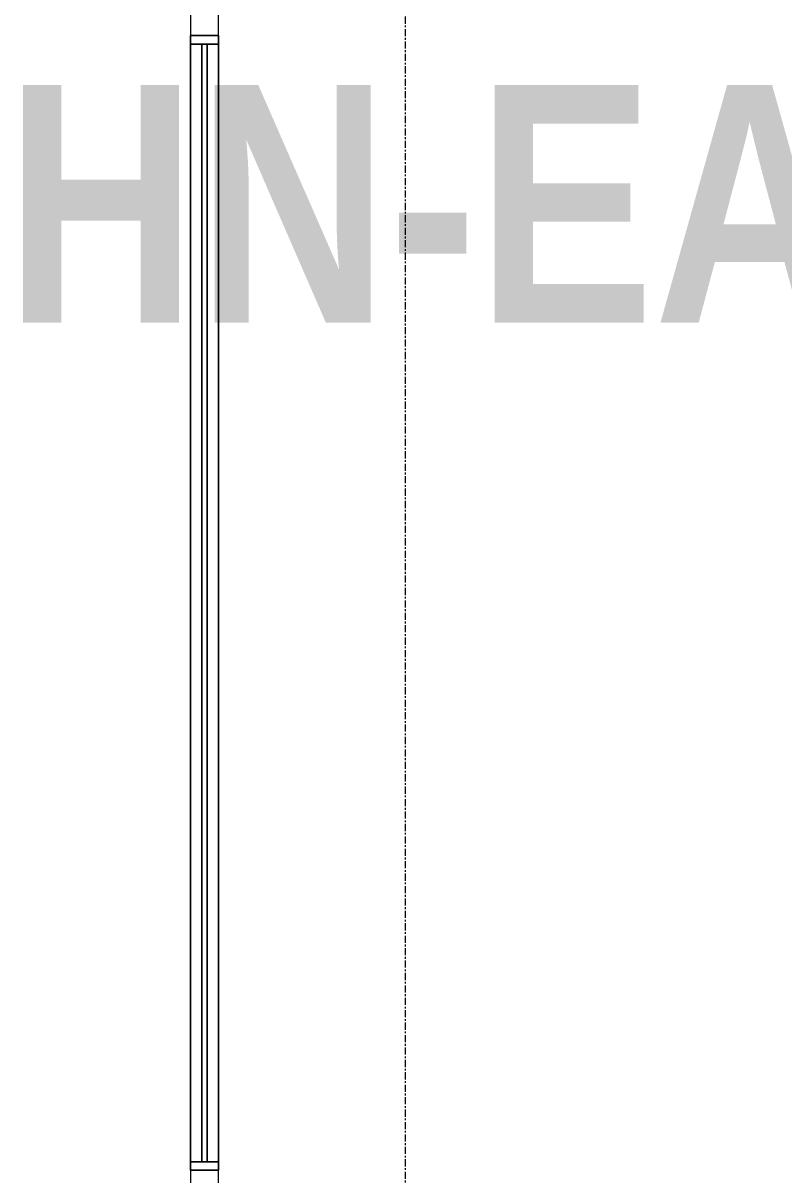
# Model space of a CAD drawing. Header units: millimetres. Extents: x -22227 to 20164, y 15335 to 61747.
# Drawn here: x -5183 to -3821, y 53698 to 55759 of the extents above; entities that cross this region are included whole.
import ezdxf

# ---------------------------------------------------------------- set-up
doc = ezdxf.new("R2010")
doc.units = ezdxf.units.MM
doc.linetypes.add('Grid Line', pattern=[22.225, 12.7, -3.175, 3.175, -3.175])
doc.layers.add('A-GLAZ', color=7, linetype='Continuous', lineweight=9, true_color=0x00007f)
for name, color, linetype, lineweight in [('A-WALL', 7, 'Continuous', 9), ('G-ANNO-TEXT', 7, 'Continuous', 9), ('S-GRID', 7, 'Continuous', 9)]:
    doc.layers.add(name, color=color, linetype=linetype, lineweight=lineweight)
doc.styles.add('Arial_B', font='arialbd.ttf', dxfattribs={"width": 0.8, "height": 425})

# ---------------------------------------------------------------- blocks, each defined once
blk = doc.blocks.new('AK_OViewTuongPanel - 2000x1200-V16-MẶT BẰNG BỐ TRÍ THIẾT BỊ')
at = {"layer": 'A-GLAZ', "color": 9, "true_color": 0xaaaad4}
for p, q in [((-1015, 25), (-1015, -25)), ((-1000, 25), (-1015, 25)), ((-1000, -25), (-1000, 25)), ((1000, 25), (-1000, 25)), ((1015, 25), (1000, 25)), ((1000, 25), (1000, -25)), ((1015, -25), (1015, 25)), ((1000, 5), (-1000, 5)), ((-1000, 5), (-1000, -5)), ((1000, -5), (1000, 5)), ((-1000, -5), (1000, -5)), ((-1015, -25), (-1000, -25)), ((-1000, -25), (1000, -25)), ((1000, -25), (1015, -25))]:
    blk.add_line(p, q, dxfattribs=at)
at = {"layer": 'A-GLAZ', "color": 7, "true_color": 0xececf5}
for p, q in [((-1015, -25), (-1015, 25)), ((1015, 25), (1015, -25)), ((-1000, -5), (-1000, 5)), ((-1000, 5), (-1000, -5)), ((1000, 5), (1000, -5)), ((1000, -5), (1000, 5))]:
    blk.add_line(p, q, dxfattribs=at)
at = {"layer": 'A-GLAZ', "color": 254, "true_color": 0xe0e0ef}
for p, q in [((-1015, 25), (-1000, 25)), ((-1000, 25), (-1000, 5)), ((1000, 25), (1015, 25)), ((1000, 5), (1000, 25)), ((-1000, -5), (-1000, -25)), ((1000, -25), (1000, -5)), ((-1000, -25), (-1015, -25)), ((1015, -25), (1000, -25))]:
    blk.add_line(p, q, dxfattribs=at)
at = {"layer": 'A-GLAZ', "color": 254, "true_color": 0xcccce5}
for p, q in [((-1000, 25), (1000, 25)), ((-1000, 5), (1000, 5)), ((1000, -5), (-1000, -5)), ((1000, -25), (-1000, -25))]:
    blk.add_line(p, q, dxfattribs=at)
blk = doc.blocks.new('AK-SGS-M3-A_rvt-1-MẶT BẰNG BỐ TRÍ THIẾT BỊ')
at = {"layer": 'A-WALL', "color": 253, "true_color": 0xaaaaaa}
for p, q in [((-4883.6, 57229), (-4883.6, 55736.9)), ((-4833.6, 55736.9), (-4833.6, 55836.9)), ((-4883.6, 53706.9), (-4883.6, 52830.9)), ((-4833.6, 53216.9), (-4833.6, 53706.9))]:
    blk.add_line(p, q, dxfattribs=at)
at = {"layer": 'A-WALL', "color": 254, "true_color": 0xcccccc}
for p, q in [((-4883.6, 57229), (-4883.6, 55736.9)), ((-4833.6, 55736.9), (-4833.6, 55836.9)), ((-4883.6, 53721.9), (-4883.6, 55721.9)), ((-4833.6, 55721.9), (-4833.6, 53721.9)), ((-4883.6, 53706.9), (-4883.6, 52830.9)), ((-4833.6, 53216.9), (-4833.6, 53706.9))]:
    blk.add_line(p, q, dxfattribs=at)
at = {"layer": 'A-WALL', "color": 254, "true_color": 0xe0e0e0}
for p, q in [((-4883.6, 55736.9), (-4833.6, 55736.9)), ((-4883.6, 55721.9), (-4883.6, 55736.9)), ((-4833.6, 55736.9), (-4833.6, 55721.9)), ((-4883.6, 55721.9), (-4883.6, 53721.9)), ((-4833.6, 53721.9), (-4833.6, 55721.9)), ((-4883.6, 53706.9), (-4883.6, 53721.9)), ((-4833.6, 53721.9), (-4833.6, 53706.9)), ((-4833.6, 53706.9), (-4883.6, 53706.9))]:
    blk.add_line(p, q, dxfattribs=at)
at = {"layer": 'A-WALL', "color": 7, "true_color": 0xececec}
for p, q in [((-4883.6, 55736.9), (-4833.6, 55736.9)), ((-4883.6, 55736.9), (-4883.6, 55721.9)), ((-4833.6, 55721.9), (-4833.6, 55736.9)), ((-4883.6, 53721.9), (-4883.6, 53706.9)), ((-4833.6, 53706.9), (-4833.6, 53721.9)), ((-4833.6, 53706.9), (-4883.6, 53706.9))]:
    blk.add_line(p, q, dxfattribs=at)
at = {"layer": 'A-GLAZ', "color": 9, "lineweight": 9, "true_color": 0xaaaad4, "rotation": 269.9999999999999}
blk.add_blockref('AK_OViewTuongPanel - 2000x1200-V16-MẶT BẰNG BỐ TRÍ THIẾT BỊ', (-4858.6, 54721.9), dxfattribs=at)

msp = doc.modelspace()

# ---------------------------------------------------------------- linework, layer by layer
at = {"layer": 'S-GRID', "linetype": 'Grid Line'}
msp.add_line((-4498.6, 15797.7), (-4498.6, 59870.5), dxfattribs=at)

# ---------------------------------------------------------------- block references
at = {"lineweight": 5}
msp.add_blockref('AK-SGS-M3-A_rvt-1-MẶT BẰNG BỐ TRÍ THIẾT BỊ', (0, 0), dxfattribs=at)

# ---------------------------------------------------------------- texts
at = {"layer": 'G-ANNO-TEXT', "color": 1, "true_color": 0xff0000, "insert": (-5215.2, 55648.4), "char_height": 425, "width": 3234.828, "attachment_point": 1, "line_spacing_factor": 0.936439, "style": 'Arial_B'}
msp.add_mtext('\\pxt4.064,8.128,12.192,16.256,20.32,24.384,28.448,32.512,36.576,40.64,44.704,48.768,52.832,56.896,60.96,65.024,69.088,73.152,77.216,81.28,85.344,89.408,93.472,97.536,101.6,105.664,109.728,113.792,117.856,121.92,125.984,130.048;{HN-EAFA-1.02}', dxfattribs=at)

doc.saveas('drawing.dxf')
